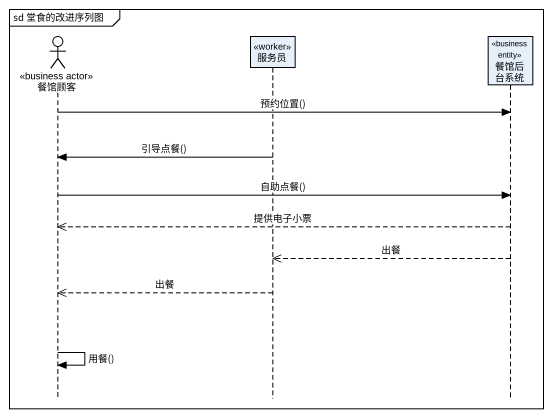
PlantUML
@startuml
mainframe sd 堂食的改进序列图
hide footbox
actor 餐馆顾客 <<business actor>>
participant 服务员 <<worker>>
participant 餐馆后台系统 <<business entity>>

餐馆顾客 -> 餐馆后台系统 : 预约位置()
服务员 -> 餐馆顾客 : 引导点餐()
餐馆顾客 -> 餐馆后台系统 : 自助点餐()
餐馆后台系统 -->> 餐馆顾客 : 提供电子小票
餐馆后台系统 -->> 服务员 : 出餐
服务员 -->> 餐馆顾客 : 出餐
餐馆顾客 -> 餐馆顾客 : 用餐()
@enduml
